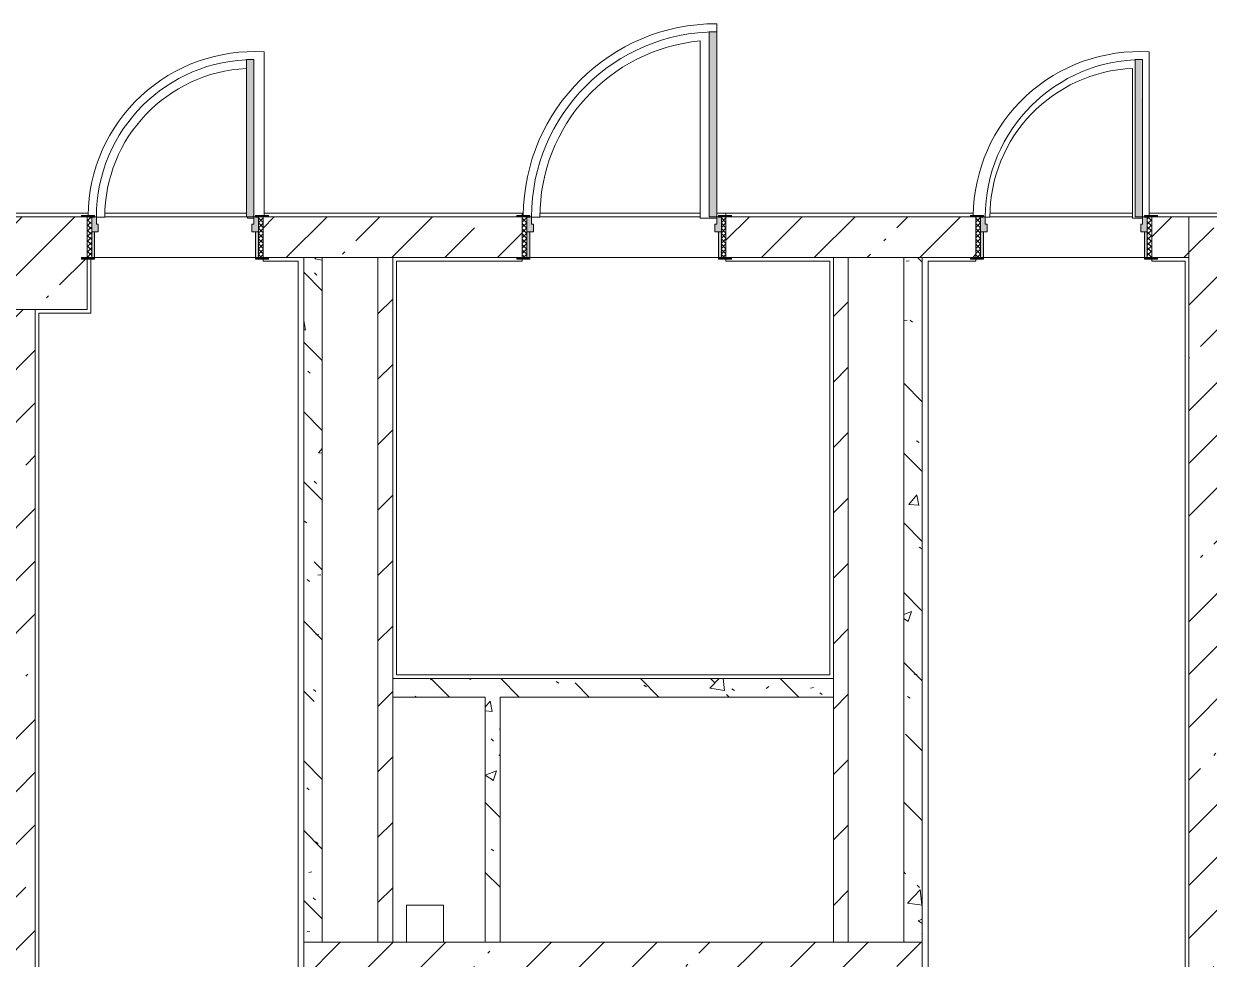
# Model space of a CAD drawing. Header units: millimetres. Extents: x 1322 to 199238, y -8553 to 29000.
# Drawn here: x 137795 to 144198, y 3888 to 8944 of the extents above; entities that cross this region are included whole.
import ezdxf

# ---------------------------------------------------------------- set-up
doc = ezdxf.new("R2010")
doc.units = ezdxf.units.MM
for name, color, linetype, lineweight, true_color in [('A-DOOR-5', 7, 'Continuous', 5, 0xe2e2e2), ('A-DOOR-6', 7, 'Continuous', 5, 0xaaaaaa), ('A-DOOR-FRAM-3', 7, 'Continuous', 5, 0xe2e2e2), ('A-DOOR-FRAM-4', 7, 'Continuous', 5, 0xaaaaaa), ('A-FLOR-2', 7, 'Continuous', 5, 0xaaaaaa), ('I-WALL-5', 7, 'Continuous', 5, 0x787878)]:
    doc.layers.add(name, color=color, linetype=linetype, lineweight=lineweight, true_color=true_color)
for name, color, linetype, lineweight in [('A-WALL', 7, 'Continuous', 9), ('I-WALL-3', 7, 'Continuous', 5), ('S-COLS-1', 7, 'Continuous', 5)]:
    doc.layers.add(name, color=color, linetype=linetype, lineweight=lineweight)
pattern_1 = [(45, (72227.77, 0), (-285.1231, 285.1231), []), (45, (72512.9, 0), (-285.1231, 285.1231), [504.031, -100.806, 16.764, -84.042])]
pattern_2 = [(45, (72227.77, 0), (-176.7767, 176.7767), [])]
pattern_3 = [(135, (72227.77, 0), (-377.1708, -377.1708), [533.4, -88.9, 17.78, -88.9]), (135, (72227.77, 376.94), (-377.1708, -377.1708), []), (50, (72227.77, 0), (637.6445, -55.7866), [66.675, -733.425]), (355, (72227.8, 0), (-123.3494, 668.699), [53.34, -586.74]), (100.451, (72280.9, -4.65), (514.299, 612.908), [56.665, -623.315]), (46.184, (72227.8, 177.8), (948.7764, -147.15), [100.012, -1100.137]), (96.636, (72306.8, 165.5), (830.909, 865.997), [84.998, -934.973]), (351.184, (72227.8, 177.8), (830.918, 865.988), [80.01, -880.11]), (21, (72316.67, 133.35), (530.6506, -357.9283), [66.675, -733.425]), (326, (72316.7, 133.35), (216.308, 644.6585), [53.34, -586.74]), (71.451, (72360.9, 103.5), (746.9596, 286.7243), [56.665, -623.315]), (37.5, (72227.77, 0), (10.8105, 295.9426), [16.764, -562.864, 16.764, -578.866, -588.962]), (37.5, (72227.77, 0), (10.8105, 295.9426), [-1175.258, 16.764, -572.198]), (7.5, (72227.77, 0), (233.8692, 350.6318), [16.764, -322.834, 16.764, -549.529, -224.472]), (7.5, (72227.77, 0), (233.8692, 350.6318), [-905.891, 16.764, -207.708]), (327.5, (72029.52, 0), (474.5678, -20.0513), [16.764, -205.486, 16.764, -676.656, -920.115]), (327.5, (72029.52, 0), (474.5678, -20.0513), [-915.67, 16.764, -903.351]), (317.5, (71940.62, 0), (518.4522, 88.9934), [16.764, -272.161, 16.764, -443.738, -653.415]), (317.5, (71940.62, 0), (518.4522, 88.9934), [-749.427, 16.764, -636.651])]
pattern_4 = [(135, (1826.41, 174.685), (-14.14214, -14.14214), []), (225, (1826.41, 174.685), (14.14214, -14.14214), [])]
pattern_5 = [(45, (-296.384, 174.685), (-14.1421, 14.1421), []), (135, (-296.384, 174.685), (-14.1421, -14.1421), [])]

# ---------------------------------------------------------------- blocks, each defined once
blk = doc.blocks.new('BSC_Колонна _Прямоугольная - 500х500-V132-1_10_3_птичка')
at = {"layer": 'S-COLS-1'}
h = blk.add_hatch(dxfattribs=at)
h.set_pattern_fill('FP_53', color=256, style=0, pattern_type=2)
h.set_pattern_definition([(45, (-65660, -7650), (-285.1231, 285.1231), []), (45, (-65374.88, -7650), (-285.1231, 285.1231), [504.031, -100.806, 16.764, -84.042])])
h.paths.add_polyline_path([(-30, -250), (250, -250), (250, 22), (220, 22), (220, 30), (250, 30), (250, 250), (-250, 250), (-250, -250)])
for p, q in [((220, 250), (-250, 250)), ((-250, 250), (-250, -250)), ((250, -250), (250, 22)), ((-250, -250), (250, -250))]:
    blk.add_line(p, q, dxfattribs=at)
blk = doc.blocks.new('110_Дверь_СКБ_1Ст_Внутренняя1 - Д-7_л__950x2100h_Туалет-21784696-1_10_3_птичка')
at = {"layer": 'A-DOOR-5'}
h = blk.add_hatch(color=256, dxfattribs=at)
h.paths.add_polyline_path([(-422.5, 30), (-402.5, 30), (-402.5, 70), (-412.5, 70), (-412.5, 110), (-437.5, 108), (-437.5, 30)])
h.paths.add_polyline_path([(447.5, 30), (462.5, 30), (462.5, 110), (437.5, 110), (437.5, 70), (427.5, 70), (427.5, 30), (437.5, 30)])
at = {"layer": 'A-DOOR-6'}
h = blk.add_hatch(dxfattribs=at)
h.set_pattern_fill('FP_105', color=256, style=0, pattern_type=2)
h.set_pattern_definition(pattern_4)
h.paths.add_polyline_path([(473.5, -110), (487.5, -110), (487.5, 110), (462.5, 110), (462.5, -110)])
at = {"layer": 'A-DOOR-FRAM-3'}
for points in [[(437.5, 110), (431.8, 960), (397.5, 960), (397.5, 110)], [(-477.4, 110), (-422.5, 110), (-422.5, 118), (-492.5, 117.6), (-492.5, 110), (-477.5, 110)], [(487.5, 110), (517.5, 110), (517.5, 118), (447.5, 118), (447.5, 110), (473.5, 110)], [(-422.5, -110), (-422.5, 30), (-437.5, 30), (-437.5, -110)], [(462.5, -110), (462.5, 30), (447.5, 30), (447.5, -110)], [(-422.5, -118), (-422.5, -110), (-492.5, -110), (-492.5, -118), (-437.5, -118)], [(480.2, -118), (517.5, -118), (517.5, -110), (447.5, -110), (447.5, -118), (462.5, -118)]]:
    blk.add_hatch(color=256, dxfattribs=at).paths.add_polyline_path(points)
at = {"layer": 'A-DOOR-FRAM-4'}
h = blk.add_hatch(dxfattribs=at)
h.set_pattern_fill('FP_106', color=256, style=0, pattern_type=2)
h.set_pattern_definition(pattern_5)
h.paths.add_polyline_path([(-462.5, -110), (-437.5, -110), (-437.5, 110), (-462.5, 108)])
at = {"layer": 'A-DOOR-6'}
for p, q in [((437.5, 960), (397.5, 960)), ((397.5, 960), (397.5, 110)), ((437.5, 110), (437.5, 960)), ((397.5, 110), (437.5, 110))]:
    blk.add_line(p, q, dxfattribs=at)
blk.add_arc((437.5, 110), 850, 90, 180, dxfattribs=at)
at = {"layer": 'A-DOOR-FRAM-4'}
for p, q in [((-422.5, 118), (-492.5, 118)), ((-492.5, 118), (-492.5, 110)), ((-492.5, 110), (-422.5, 110)), ((-437.5, 110), (-462.5, 110)), ((-462.5, 110), (-462.5, -110)), ((-412.5, 110), (-437.5, 110)), ((-437.5, 110), (-437.5, 30)), ((-437.5, -110), (-437.5, 110)), ((-422.5, 110), (-437.5, 110)), ((-437.5, 110), (-437.5, 109)), ((-437.5, 109), (-422.5, 109)), ((-422.5, 110), (-422.5, 118)), ((-422.5, 109), (-422.5, 110)), ((-412.5, 70), (-412.5, 110)), ((-402.5, 70), (-412.5, 70)), ((-402.5, 30), (-402.5, 70)), ((437.5, 70), (427.5, 70)), ((427.5, 70), (427.5, 30)), ((437.5, 110), (437.5, 70)), ((462.5, 110), (437.5, 110)), ((517.5, 118), (447.5, 118)), ((447.5, 118), (447.5, 110)), ((462.5, 110), (447.5, 110)), ((447.5, 110), (447.5, 109)), ((447.5, 110), (517.5, 110)), ((447.5, 109), (462.5, 109)), ((462.5, 30), (462.5, 110)), ((487.5, 110), (462.5, 110)), ((462.5, 110), (462.5, -110)), ((462.5, 109), (462.5, 110)), ((487.5, -110), (487.5, 110)), ((517.5, 110), (517.5, 118)), ((-437.5, 30), (-402.5, 30)), ((-422.5, 30), (-437.5, 30)), ((-437.5, 30), (-437.5, -110)), ((-422.5, -110), (-422.5, 30)), ((427.5, 30), (462.5, 30)), ((462.5, 30), (447.5, 30)), ((447.5, 30), (447.5, -110)), ((462.5, -110), (462.5, 30)), ((-422.5, -110), (-492.5, -110)), ((-492.5, -110), (-492.5, -118)), ((-492.5, -118), (-422.5, -118)), ((-462.5, -110), (-437.5, -110)), ((-437.5, -110), (-422.5, -110)), ((-422.5, -118), (-422.5, -110)), ((447.5, -110), (462.5, -110)), ((517.5, -110), (447.5, -110)), ((447.5, -110), (447.5, -118)), ((447.5, -118), (517.5, -118)), ((462.5, -110), (487.5, -110)), ((517.5, -118), (517.5, -110))]:
    blk.add_line(p, q, dxfattribs=at)
blk = doc.blocks.new('110_Дверь_СКБ_1Ст_Внутренняя1 - Д-7_л__950x2100h_Туалет-V177-1_10_3_птичка')
at = {"layer": 'A-DOOR-5'}
h = blk.add_hatch(color=256, dxfattribs=at)
h.paths.add_polyline_path([(447.5, 30), (462.5, 30), (462.5, 110), (437.5, 110), (437.5, 70), (427.5, 70), (427.5, 30), (437.5, 30)])
h.paths.add_polyline_path([(-422.5, 30), (-402.5, 30), (-402.5, 70), (-412.5, 70), (-412.5, 110), (-437.5, 108), (-437.5, 30)])
at = {"layer": 'A-DOOR-6'}
h = blk.add_hatch(dxfattribs=at)
h.set_pattern_fill('FP_105', color=256, style=0, pattern_type=2)
h.set_pattern_definition(pattern_4)
h.paths.add_polyline_path([(487.5, -110), (487.5, 110), (462.5, 110), (462.5, -110)])
at = {"layer": 'A-DOOR-FRAM-3'}
for points in [[(397.5, 110), (437.5, 110), (437.5, 960), (397.5, 960), (397.5, 130)], [(-437.5, 110), (-422.5, 110), (-422.5, 118), (-492.5, 118), (-492.5, 110), (-442.5, 110)], [(492.7, 110), (517.5, 110), (517.5, 118), (447.5, 118), (447.5, 110), (487.5, 110)], [(-422.5, -110), (-422.5, 30), (-437.5, 30), (-437.5, -110)], [(462.5, -110), (462.5, 30), (447.5, 30), (447.5, -110)], [(-442.5, -118), (-422.5, -118), (-422.5, -110), (-492.5, -110), (-492.5, -118), (-462.5, -118)], [(447.5, -118), (517.5, -118), (517.5, -110), (447.5, -110)]]:
    blk.add_hatch(color=256, dxfattribs=at).paths.add_polyline_path(points)
at = {"layer": 'A-DOOR-FRAM-4'}
h = blk.add_hatch(dxfattribs=at)
h.set_pattern_fill('FP_106', color=256, style=0, pattern_type=2)
h.set_pattern_definition(pattern_5)
h.paths.add_polyline_path([(-462.5, -110), (-437.5, -110), (-442.5, 110), (-462.5, 110)])
at = {"layer": 'A-DOOR-6'}
for p, q in [((437.5, 960), (397.5, 960)), ((397.5, 960), (397.5, 110)), ((437.5, 110), (437.5, 960)), ((397.5, 110), (437.5, 110))]:
    blk.add_line(p, q, dxfattribs=at)
blk.add_arc((437.5, 110), 850, 90, 180, dxfattribs=at)
at = {"layer": 'A-DOOR-FRAM-4'}
for p, q in [((-422.5, 118), (-492.5, 118)), ((-492.5, 118), (-492.5, 110)), ((-492.5, 110), (-422.5, 110)), ((-437.5, 110), (-462.5, 110)), ((-462.5, 110), (-462.5, -110)), ((-412.5, 110), (-437.5, 110)), ((-437.5, 110), (-437.5, 30)), ((-437.5, -110), (-437.5, 110)), ((-422.5, 110), (-437.5, 110)), ((-437.5, 110), (-437.5, 109)), ((-437.5, 109), (-422.5, 109)), ((-422.5, 110), (-422.5, 118)), ((-422.5, 109), (-422.5, 110)), ((-412.5, 70), (-412.5, 110)), ((-402.5, 70), (-412.5, 70)), ((-402.5, 30), (-402.5, 70)), ((437.5, 70), (427.5, 70)), ((427.5, 70), (427.5, 30)), ((437.5, 110), (437.5, 70)), ((462.5, 110), (437.5, 110)), ((517.5, 118), (447.5, 118)), ((447.5, 118), (447.5, 110)), ((462.5, 110), (447.5, 110)), ((447.5, 110), (447.5, 109)), ((447.5, 110), (517.5, 110)), ((447.5, 109), (462.5, 109)), ((462.5, 30), (462.5, 110)), ((487.5, 110), (462.5, 110)), ((462.5, 110), (462.5, -110)), ((462.5, 109), (462.5, 110)), ((487.5, -110), (487.5, 110)), ((517.5, 110), (517.5, 118)), ((-437.5, 30), (-402.5, 30)), ((-422.5, 30), (-437.5, 30)), ((-437.5, 30), (-437.5, -110)), ((-422.5, -110), (-422.5, 30)), ((427.5, 30), (462.5, 30)), ((462.5, 30), (447.5, 30)), ((447.5, 30), (447.5, -110)), ((462.5, -110), (462.5, 30)), ((-422.5, -110), (-492.5, -110)), ((-492.5, -110), (-492.5, -118)), ((-492.5, -118), (-422.5, -118)), ((-462.5, -110), (-437.5, -110)), ((-437.5, -110), (-422.5, -110)), ((-422.5, -118), (-422.5, -110)), ((447.5, -110), (462.5, -110)), ((517.5, -110), (447.5, -110)), ((447.5, -110), (447.5, -118)), ((447.5, -118), (517.5, -118)), ((462.5, -110), (487.5, -110)), ((517.5, -118), (517.5, -110))]:
    blk.add_line(p, q, dxfattribs=at)
blk = doc.blocks.new('110_Дверь_СКБ_1Ст_Внутренняя1 - Д-4 _л_ 1100x2100h_су мгн-32399982-1_10_3_птичка')
at = {"layer": 'A-DOOR-5'}
h = blk.add_hatch(color=256, dxfattribs=at)
h.paths.add_polyline_path([(537.5, 30), (537.5, 110), (512.5, 110), (512.5, 70), (502.5, 70), (502.5, 30), (522.5, 30)])
h.paths.add_polyline_path([(-512.5, 30), (-477.5, 30), (-477.5, 70), (-487.5, 70), (-487.5, 110), (-512.5, 109)])
at = {"layer": 'A-DOOR-6'}
h = blk.add_hatch(dxfattribs=at)
h.set_pattern_fill('FP_103', color=256, style=0, pattern_type=2)
h.set_pattern_definition([(135, (1751.41, 174.685), (-14.14214, -14.14214), []), (225, (1751.41, 174.685), (14.14214, -14.14214), [])])
h.paths.add_polyline_path([(537.5, -110), (562.5, -110), (562.5, 110), (537.5, 110), (537.5, 102.9)])
at = {"layer": 'A-DOOR-FRAM-3'}
for points in [[(511.8, 110), (512.5, 110), (512.5, 1110), (472.5, 1110), (472.5, 110)], [(-526.8, 110), (-497.5, 110), (-497.5, 118), (-567.5, 118), (-567.5, 110), (-532.4, 110)], [(592.5, 110), (592.5, 118), (522.5, 118), (522.5, 110), (562.5, 110)], [(-497.5, -110), (-497.5, 30), (-512.5, 30), (-512.5, -110)], [(537.5, -110), (537.5, 30), (522.5, 30), (522.5, -110)], [(-533.8, -118), (-497.5, -118), (-497.5, -110), (-567.5, -110), (-567.5, -118), (-537.5, -118)], [(562.5, -118), (592.5, -118), (592.5, -110), (522.5, -110), (522.5, -118), (537.5, -118)]]:
    blk.add_hatch(color=256, dxfattribs=at).paths.add_polyline_path(points)
at = {"layer": 'A-DOOR-FRAM-4'}
h = blk.add_hatch(dxfattribs=at)
h.set_pattern_fill('FP_104', color=256, style=0, pattern_type=2)
h.set_pattern_definition([(45, (-371.384, 174.685), (-14.1421, 14.1421), []), (135, (-371.384, 174.685), (-14.1421, -14.1421), [])])
h.paths.add_polyline_path([(-532.5, -110), (-512.5, -110), (-512.5, 110), (-537.5, 110), (-537.5, -110)])
at = {"layer": 'A-DOOR-6'}
for p, q in [((512.5, 1110), (472.5, 1110)), ((472.5, 1110), (472.5, 110)), ((512.5, 110), (512.5, 1110)), ((472.5, 110), (512.5, 110))]:
    blk.add_line(p, q, dxfattribs=at)
blk.add_arc((512.5, 110), 1000, 90, 180, dxfattribs=at)
at = {"layer": 'A-DOOR-FRAM-4'}
for p, q in [((-497.5, 118), (-567.5, 118)), ((-567.5, 118), (-567.5, 110)), ((-567.5, 110), (-497.5, 110)), ((-512.5, 110), (-537.5, 110)), ((-537.5, 110), (-537.5, -110)), ((-487.5, 110), (-512.5, 110)), ((-512.5, 110), (-512.5, 30)), ((-512.5, -110), (-512.5, 110)), ((-497.5, 110), (-512.5, 110)), ((-512.5, 110), (-512.5, 109)), ((-512.5, 109), (-497.5, 109)), ((-497.5, 110), (-497.5, 118)), ((-497.5, 109), (-497.5, 110)), ((-487.5, 70), (-487.5, 110)), ((-477.5, 70), (-487.5, 70)), ((-477.5, 30), (-477.5, 70)), ((512.5, 70), (502.5, 70)), ((502.5, 70), (502.5, 30)), ((512.5, 110), (512.5, 70)), ((537.5, 110), (512.5, 110)), ((592.5, 118), (522.5, 118)), ((522.5, 118), (522.5, 110)), ((537.5, 110), (522.5, 110)), ((522.5, 110), (522.5, 109)), ((522.5, 110), (592.5, 110)), ((522.5, 109), (537.5, 109)), ((537.5, 30), (537.5, 110)), ((562.5, 110), (537.5, 110)), ((537.5, 110), (537.5, -110)), ((537.5, 109), (537.5, 110)), ((562.5, -110), (562.5, 110)), ((592.5, 110), (592.5, 118)), ((-512.5, 30), (-477.5, 30)), ((-497.5, 30), (-512.5, 30)), ((-512.5, 30), (-512.5, -110)), ((-497.5, -110), (-497.5, 30)), ((502.5, 30), (537.5, 30)), ((537.5, 30), (522.5, 30)), ((522.5, 30), (522.5, -110)), ((537.5, -110), (537.5, 30)), ((-497.5, -110), (-567.5, -110)), ((-567.5, -110), (-567.5, -118)), ((-567.5, -118), (-497.5, -118)), ((-537.5, -110), (-512.5, -110)), ((-512.5, -110), (-497.5, -110)), ((-497.5, -118), (-497.5, -110)), ((522.5, -110), (537.5, -110)), ((592.5, -110), (522.5, -110)), ((522.5, -110), (522.5, -118)), ((522.5, -118), (592.5, -118)), ((537.5, -110), (562.5, -110)), ((592.5, -118), (592.5, -110))]:
    blk.add_line(p, q, dxfattribs=at)

msp = doc.modelspace()

# ---------------------------------------------------------------- hatches: boundary and pattern name
at = {"layer": 'I-WALL-3'}
h = msp.add_hatch(dxfattribs=at)
h.set_pattern_fill('FP_36', color=256, style=0, pattern_type=2)
h.set_pattern_definition(pattern_1)
h.paths.add_polyline_path([(141587.8, 7680), (142937.8, 7680), (142937.8, 7900), (141587.8, 7900)])
h.paths.add_polyline_path([(144087.8, 7680), (144087.8, 7900), (143887.8, 7900), (143887.8, 7680), (144073.2, 7680)])
h.paths.add_polyline_path([(139276.8, 7680), (140487.8, 7680), (140487.8, 7900), (139087.8, 7900), (139087.8, 7680), (139117.8, 7680)])
h = msp.add_hatch(dxfattribs=at)
h.set_pattern_fill('FP_36', color=256, style=0, pattern_type=2)
h.set_pattern_definition(pattern_1)
h.paths.add_polyline_path([(144307.8, -100), (144307.8, 7900), (144087.8, 7900), (144087.8, -100)])
h = msp.add_hatch(dxfattribs=at)
h.set_pattern_fill('FP_78', color=256, style=0, pattern_type=2)
h.set_pattern_definition(pattern_2)
h.paths.add_polyline_path([(139707.8, 3980), (139787.8, 3980), (139787.8, 7680), (139707.8, 7680), (139707.8, 4069.5)])
h = msp.add_hatch(dxfattribs=at)
h.set_pattern_fill('FP_78', color=256, style=0, pattern_type=2)
h.set_pattern_definition(pattern_2)
h.paths.add_polyline_path([(142247.8, 3980), (142247.8, 7680), (142167.8, 7680), (142167.8, 3980)])
h = msp.add_hatch(dxfattribs=at)
h.set_pattern_fill('FP_36', color=256, style=0, pattern_type=2)
h.set_pattern_definition(pattern_1)
h.paths.add_polyline_path([(137857.8, 400), (137857.8, 7400), (137637.8, 7400), (137637.8, 400)])
h = msp.add_hatch(dxfattribs=at)
h.set_pattern_fill('FP_36', color=256, style=0, pattern_type=2)
h.set_pattern_definition(pattern_1)
h.paths.add_polyline_path([(139888.5, 3760), (142647.8, 3760), (142647.8, 3980), (139307.8, 3980), (139307.8, 3760), (139862.8, 3760)])
at = {"layer": 'I-WALL-5'}
h = msp.add_hatch(dxfattribs=at)
h.set_pattern_fill('FP_65', color=256, style=0, pattern_type=2)
h.set_pattern_definition(pattern_3)
h.paths.add_polyline_path([(139407.8, 3980), (139407.8, 7680), (139307.8, 7680), (139307.8, 3980)])
h = msp.add_hatch(dxfattribs=at)
h.set_pattern_fill('FP_65', color=256, style=0, pattern_type=2)
h.set_pattern_definition(pattern_3)
h.paths.add_polyline_path([(142647.8, 3980), (142647.8, 7680), (142547.8, 7680), (142547.8, 3980)])
h = msp.add_hatch(dxfattribs=at)
h.set_pattern_fill('FP_65', color=256, style=0, pattern_type=2)
h.set_pattern_definition(pattern_3)
h.paths.add_polyline_path([(139787.8, 5305), (142167.8, 5305), (142167.8, 5405), (139787.8, 5405)])
h = msp.add_hatch(dxfattribs=at)
h.set_pattern_fill('FP_65', color=256, style=0, pattern_type=2)
h.set_pattern_definition(pattern_3)
h.paths.add_polyline_path([(140367.8, 3980), (140367.8, 5305), (140287.8, 5305), (140287.8, 3980)])

# ---------------------------------------------------------------- linework, layer by layer
at = {"layer": 'A-FLOR-2'}
for p, q in [((141537.8, 8900), (141537.8, 8944)), ((141447.8, 8850.7), (141447.8, 7892.9)), ((139093.7, 7908), (139093.7, 8791.2)), ((143873.7, 7908), (143873.7, 8791.2)), ((143783.7, 8702.3), (143783.7, 7892.9)), ((110967.8, 7920), (138144.1, 7920)), ((138187.8, 7898), (138232.8, 7898)), ((138997.8, 7900), (138232.9, 7900)), ((138234.1, 7920), (138997.8, 7920)), ((139003.7, 7900), (139003.7, 7892.9)), ((139003.7, 7892.9), (139037.8, 7892.9)), ((140493.9, 7920), (139093.7, 7920)), ((140487.8, 7920), (140487.8, 7908)), ((140537.8, 7899), (140582.8, 7899)), ((141447.8, 7920), (140583.9, 7920)), ((141447.8, 7892.9), (141537.8, 7892.9)), ((142924.1, 7920), (141537.8, 7920)), ((141587.8, 7908), (141587.8, 7920)), ((142987.8, 7898), (143012.8, 7898)), ((143014.1, 7920), (143783.7, 7920)), ((143783.7, 7892.9), (143837.8, 7892.9)), ((143873.7, 7920), (144532.7, 7920)), ((138157.8, 7672), (138157.8, 7380)), ((139087.8, 7660), (139087.8, 7672)), ((139276.8, 7660), (139087.8, 7660)), ((139276.8, 7660), (139276.8, 3729)), ((140487.8, 7660), (139807.8, 7660)), ((139807.8, 7660), (139807.8, 5425)), ((140487.8, 7672), (140487.8, 7660)), ((141587.8, 7660), (141587.8, 7672)), ((142147.8, 7660), (141587.8, 7660)), ((142147.8, 5425), (142147.8, 7660)), ((142937.8, 7660), (142678.8, 7660)), ((142678.8, 2347.5), (142678.8, 7660)), ((142937.8, 7672), (142937.8, 7660)), ((143887.8, 7660), (143887.8, 7672)), ((144067.8, 7660), (143887.8, 7660)), ((144067.8, 515.6), (144067.8, 7660)), ((138157.8, 7380), (137877.8, 7380)), ((137877.8, 7380), (137877.8, 515.5)), ((139807.8, 5425), (142147.8, 5425)), ((139862.8, 3980), (139862.8, 4180)), ((139862.8, 4180), (140062.8, 4180)), ((140062.8, 4180), (140062.8, 3980))]:
    msp.add_line(p, q, dxfattribs=at)
for centre, radius, start, end in [((141537.8, 7899), 1045, 90, 179.50487), ((141537.8, 7900), 955, 95.40763, 180.06083), ((139037.8, 7898), 895, 86.41414, 179.35657), ((143817.8, 7898), 895, 86.41414, 179.35657), ((139037.8, 7898), 805, 92.85121, 180), ((143817.8, 7898), 805, 92.42307, 180)]:
    msp.add_arc(centre, radius, start, end, dxfattribs=at)
at = {"layer": 'A-WALL'}
for p, q in [((139407.8, 7680), (139307.8, 7680)), ((139787.8, 7680), (139707.8, 7680)), ((142247.8, 7680), (142167.8, 7680)), ((142647.8, 7680), (142547.8, 7680)), ((139787.8, 5405), (139787.8, 5305)), ((142167.8, 5305), (142167.8, 5405)), ((139307.8, 3980), (139407.8, 3980)), ((139707.8, 3980), (139787.8, 3980)), ((140287.8, 3980), (140367.8, 3980)), ((142167.8, 3980), (142247.8, 3980))]:
    msp.add_line(p, q, dxfattribs=at)
at = {"layer": 'I-WALL-3'}
for p, q in [((138232.9, 7900), (138997.8, 7900)), ((140457.8, 7900), (139117.8, 7900)), ((140582, 7900), (141447.8, 7900)), ((142907.8, 7900), (141617.8, 7900)), ((143012.9, 7900), (143783.7, 7900)), ((144477.8, 7900), (143917.8, 7900)), ((144087.8, 7900), (144087.8, 515.5)), ((139047.8, 7680), (138177.8, 7680)), ((139117.8, 7680), (139307.8, 7680)), ((139307.8, 7680), (139307.8, 3760)), ((139407.8, 7680), (139707.8, 7680)), ((139407.8, 3980), (139407.8, 7680)), ((139707.8, 7680), (139707.8, 3980)), ((139787.8, 7680), (140457.8, 7680)), ((139787.8, 5405), (139787.8, 7680)), ((141547.8, 7680), (140527.8, 7680)), ((141617.8, 7680), (142167.8, 7680)), ((142167.8, 7680), (142167.8, 5405)), ((142247.8, 7680), (142547.8, 7680)), ((142247.8, 3980), (142247.8, 7680)), ((142547.8, 7680), (142547.8, 3980)), ((142647.8, 7680), (142907.8, 7680)), ((142647.8, 3760), (142647.8, 7680)), ((143847.8, 7680), (142977.8, 7680)), ((143917.8, 7680), (144087.8, 7680)), ((137857.8, 400), (137857.8, 7400)), ((142167.8, 5405), (139787.8, 5405)), ((139787.8, 3980), (139787.8, 5305)), ((139787.8, 5305), (140287.8, 5305)), ((140287.8, 5305), (140287.8, 3980)), ((140367.8, 5305), (142167.8, 5305)), ((140367.8, 3980), (140367.8, 5305)), ((142167.8, 5305), (142167.8, 3980)), ((139707.8, 3980), (139407.8, 3980)), ((140287.8, 3980), (139787.8, 3980)), ((142167.8, 3980), (140367.8, 3980)), ((142647.8, 3980), (142247.8, 3980))]:
    msp.add_line(p, q, dxfattribs=at)

# ---------------------------------------------------------------- block references
at = {"layer": 'A-DOOR-6'}
for name, p in [('110_Дверь_СКБ_1Ст_Внутренняя1 - Д-4 _л_ 1100x2100h_су мгн-32399982-1_10_3_птичка', (141025.3, 7790)), ('110_Дверь_СКБ_1Ст_Внутренняя1 - Д-7_л__950x2100h_Туалет-V177-1_10_3_птичка', (138600.3, 7790)), ('110_Дверь_СКБ_1Ст_Внутренняя1 - Д-7_л__950x2100h_Туалет-21784696-1_10_3_птичка', (143400.3, 7790))]:
    msp.add_blockref(name, p, dxfattribs=at)
at = {"layer": 'S-COLS-1'}
msp.add_blockref('BSC_Колонна _Прямоугольная - 500х500-V132-1_10_3_птичка', (137887.8, 7650), dxfattribs=at)

doc.saveas('drawing.dxf')
